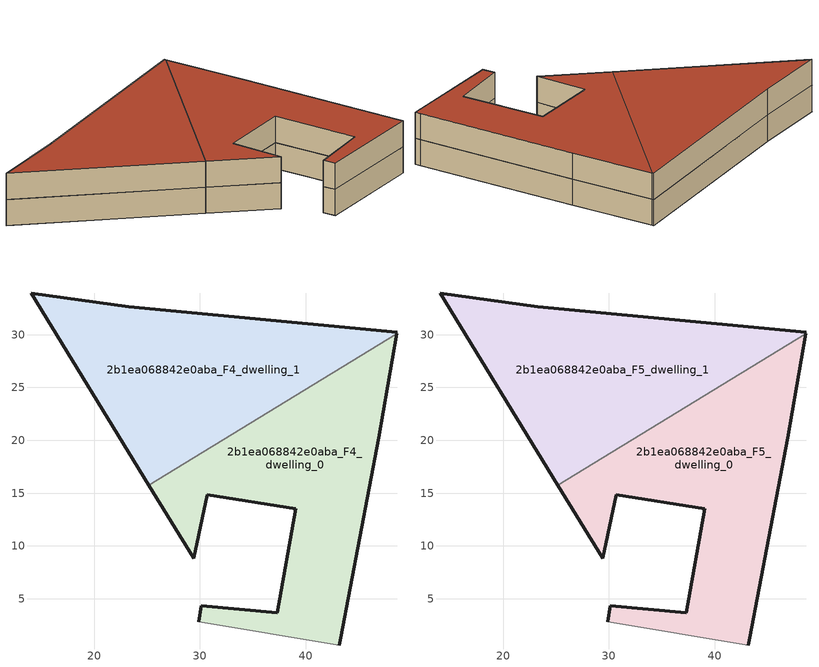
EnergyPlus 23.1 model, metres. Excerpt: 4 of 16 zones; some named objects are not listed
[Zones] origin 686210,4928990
2b1ea068842e0aba_F4_dwelling_0
 floor to 2b1ea068842e0aba_F3_dwelling_0 (EU_floor_Construction): 43.31,1.32 46.91,20.24 48.64,30.07 25.18,15.73 29.39,8.83 30.69,14.86 39.06,13.53 37.33,3.69 30.12,4.32 29.91,2.85 43.17,0.63 z12
 wall outside (EU_wall_Construction): 29.91,2.85 30.12,4.32 37.33,3.69 39.06,13.53 30.69,14.86 29.39,8.83 25.18,15.73 / 48.64,30.07 46.91,20.24 43.31,1.32 43.17,0.63 z12:15
 wall adiabatic (EU_wall_Construction): 43.17,0.63 29.91,2.85 z12:15
 wall to 2b1ea068842e0aba_F4_dwelling_1 (EU_wall_Construction): 25.17,15.73 48.64,30.07 z12:15
2b1ea068842e0aba_F4_dwelling_1
 floor to 2b1ea068842e0aba_F3_dwelling_1 (EU_floor_Construction): 48.64,30.07 48.66,30.2 23.28,32.63 14.05,33.94 25.18,15.73 z12
 wall outside (EU_wall_Construction): 25.18,15.73 14.05,33.94 23.28,32.63 48.66,30.2 z12:15
 wall adiabatic (EU_wall_Construction): 48.66,30.2 48.64,30.07 z12:15
2b1ea068842e0aba_F5_dwelling_0
 floor to 2b1ea068842e0aba_F4_dwelling_0 (EU_floor_Construction): 43.31,1.32 46.91,20.24 48.64,30.07 25.17,15.73 29.39,8.83 30.69,14.86 39.06,13.53 37.33,3.69 30.12,4.32 29.91,2.85 43.17,0.63 z15
 wall outside (EU_wall_Construction): 29.91,2.85 30.12,4.32 37.33,3.69 39.06,13.53 30.69,14.86 29.39,8.83 25.18,15.73 / 48.64,30.07 46.91,20.24 43.31,1.32 43.17,0.63 z15:18
 wall adiabatic (EU_wall_Construction): 43.17,0.63 29.91,2.85 z15:18
 wall to 2b1ea068842e0aba_F5_dwelling_1 (EU_wall_Construction): 25.17,15.73 48.64,30.07 z15:18
 roof outside (EU_roof_Construction): 48.64,30.07 46.91,20.24 43.31,1.32 43.17,0.63 29.91,2.85 30.12,4.32 37.33,3.69 39.06,13.53 30.69,14.86 29.39,8.83 25.18,15.73 z18
2b1ea068842e0aba_F5_dwelling_1
 floor to 2b1ea068842e0aba_F4_dwelling_1 (EU_floor_Construction): 48.64,30.07 48.66,30.2 23.28,32.63 14.05,33.94 25.17,15.73 z15
 wall outside (EU_wall_Construction): 25.18,15.73 14.05,33.94 23.28,32.63 48.66,30.2 z15:18
 wall adiabatic (EU_wall_Construction): 48.66,30.2 48.64,30.07 z15:18
 roof outside (EU_roof_Construction): 48.66,30.2 48.64,30.07 25.18,15.73 14.05,33.94 23.28,32.63 z18
[Building]
EU S2 Campaign: North Axis=0; Terrain=City; Solar Distribution=FullExterior
[Site:Location]
Bologna: Latitude=44.5; Longitude=11.25; Time Zone=1; Elevation=37
[SizingPeriod:WeatherFileDays]
AnnualSizingPeriod: Begin Month=1; Begin Day of Month=1; End Month=12; End Day of Month=31; Day of Week for Start Day=Monday; Use Weather File Daylight Saving Period=No; Use Weather File Rain and Snow Indicators=No
[MATERIAL]
EU_InternalMass_Material: Roughness=MediumRough; Thickness=0.1; Conductivity=1; Density=1800; Specific Heat=900; Thermal Absorptance=0.9; Solar Absorptance=0.7; Visible Absorptance=0.7
[MATERIAL:NOMASS] Roughness=MediumRough; Thermal Absorptance=0.9; Solar Absorptance=0.7; Visible Absorptance=0.7
Name | Thermal Resistance
EU_wall_NoMass | 0.905828
EU_roof_NoMass | 0.37593
EU_floor_NoMass | 0.67114
[CONSTRUCTION]
EU_wall_Construction: EU_wall_NoMass
EU_roof_Construction: EU_roof_NoMass
EU_floor_Construction: EU_floor_NoMass
EU_InternalMass_Construction: EU_InternalMass_Material
[ZONE] Type=1; Multiplier=1; Ceiling Height=autocalculate; Floor Area=autocalculate; Part of Total Floor Area=Yes
Name | Volume
2b1ea068842e0aba_F4_dwelling_0 | 871.24
2b1ea068842e0aba_F5_dwelling_0 | 871.249
2b1ea068842e0aba_F4_dwelling_1 | 871.228
2b1ea068842e0aba_F5_dwelling_1 | 871.25
[INTERNALMASS] Construction=EU_InternalMass_Construction
Name | Zone or ZoneList | Surface Area
2b1ea068842e0aba_F4_dwelling_0_EU_InternalMass | 2b1ea068842e0aba_F4_dwelling_0 | 432.202
2b1ea068842e0aba_F4_dwelling_1_EU_InternalMass | 2b1ea068842e0aba_F4_dwelling_1 | 432.207
2b1ea068842e0aba_F5_dwelling_0_EU_InternalMass | 2b1ea068842e0aba_F5_dwelling_0 | 432.202
2b1ea068842e0aba_F5_dwelling_1_EU_InternalMass | 2b1ea068842e0aba_F5_dwelling_1 | 432.207
[OTHEREQUIPMENT] Fuel Type=Electricity; Design Level Calculation Method=Watts/Area; Power per Zone Floor Area=1; Fraction Latent=0; Fraction Radiant=0; Fraction Lost=0; Carbon Dioxide Generation Rate=0; EndUse Subcategory=EU_Step8_InternalGains
Name | Zone or ZoneList or Space or SpaceList | Schedule
EU_Step8_InternalGain_2b1ea068842e0aba_F4_dwelling_0_f000 | 2b1ea068842e0aba_F4_dwelling_0 | EU_Step8_GainSchedule_2b1ea068842e0aba_F4_dwelling_0_f000
EU_Step8_InternalGain_2b1ea068842e0aba_F4_dwelling_1_f000 | 2b1ea068842e0aba_F4_dwelling_1 | EU_Step8_GainSchedule_2b1ea068842e0aba_F4_dwelling_1_f000
EU_Step8_InternalGain_2b1ea068842e0aba_F5_dwelling_0_f000 | 2b1ea068842e0aba_F5_dwelling_0 | EU_Step8_GainSchedule_2b1ea068842e0aba_F5_dwelling_0_f000
EU_Step8_InternalGain_2b1ea068842e0aba_F5_dwelling_1_f000 | 2b1ea068842e0aba_F5_dwelling_1 | EU_Step8_GainSchedule_2b1ea068842e0aba_F5_dwelling_1_f000
[ZONEVENTILATION:DESIGNFLOWRATE] Schedule=EU_AlwaysOn; Design Flow Rate Calculation Method=AirChanges/Hour; Air Changes per Hour=0.73129; Ventilation Type=Natural; Fan Pressure Rise=0; Fan Total Efficiency=1; Constant Term Coefficient=1; Temperature Term Coefficient=0; Velocity Term Coefficient=0; Velocity Squared Term Coefficient=0; Minimum Indoor Temperature=-100; Maximum Indoor Temperature=100; Delta Temperature=-100; Minimum Outdoor Temperature=-100; Maximum Outdoor Temperature=100; Maximum Wind Speed=40
Name | Zone or ZoneList or Space or SpaceList
EU_ConstantAir_2b1ea068842e0aba_F4_dwelling_0 | 2b1ea068842e0aba_F4_dwelling_0
EU_ConstantAir_2b1ea068842e0aba_F4_dwelling_1 | 2b1ea068842e0aba_F4_dwelling_1
EU_ConstantAir_2b1ea068842e0aba_F5_dwelling_0 | 2b1ea068842e0aba_F5_dwelling_0
EU_ConstantAir_2b1ea068842e0aba_F5_dwelling_1 | 2b1ea068842e0aba_F5_dwelling_1
[HVACTEMPLATE:ZONE:IDEALLOADSAIRSYSTEM] System Availability Schedule=EU_AlwaysOn; Maximum Heating Supply Air Temperature=50; Minimum Cooling Supply Air Temperature=13; Maximum Heating Supply Air Humidity Ratio=0.0156; Minimum Cooling Supply Air Humidity Ratio=0.0077; Heating Limit=NoLimit; Cooling Limit=NoLimit; Heating Availability Schedule=EU_AlwaysOn; Cooling Availability Schedule=EU_CoolingOff; Dehumidification Control Type=ConstantSensibleHeatRatio; Cooling Sensible Heat Ratio=0.7; Dehumidification Setpoint=60; Humidification Control Type=None; Humidification Setpoint=30; Outdoor Air Method=None; Outdoor Air Flow Rate per Person=0.00944; Outdoor Air Flow Rate per Zone Floor Area=0; Outdoor Air Flow Rate per Zone=0; Demand Controlled Ventilation Type=None; Outdoor Air Economizer Type=NoEconomizer; Heat Recovery Type=None; Sensible Heat Recovery Effectiveness=0.7; Latent Heat Recovery Effectiveness=0.65
Name | Template Thermostat
2b1ea068842e0aba_F4_dwelling_0 | EU_HeatOnly_2b1ea068842e0aba_F4_dwelling_0
2b1ea068842e0aba_F4_dwelling_1 | EU_HeatOnly_2b1ea068842e0aba_F4_dwelling_1
2b1ea068842e0aba_F5_dwelling_0 | EU_HeatOnly_2b1ea068842e0aba_F5_dwelling_0
2b1ea068842e0aba_F5_dwelling_1 | EU_HeatOnly_2b1ea068842e0aba_F5_dwelling_1
[SIZING:ZONE] Zone Cooling Design Supply Air Temperature Input Method=SupplyAirTemperature; Zone Cooling Design Supply Air Temperature=13; Zone Heating Design Supply Air Temperature Input Method=SupplyAirTemperature; Zone Heating Design Supply Air Temperature=50; Zone Cooling Design Supply Air Humidity Ratio=0.008; Zone Heating Design Supply Air Humidity Ratio=0.008; Cooling Design Air Flow Method=DesignDay; Cooling Design Air Flow Rate=0; Cooling Minimum Air Flow per Zone Floor Area=0.000762; Cooling Minimum Air Flow=0; Cooling Minimum Air Flow Fraction=0.2; Heating Design Air Flow Method=DesignDay; Heating Design Air Flow Rate=0; Heating Maximum Air Flow per Zone Floor Area=0.002032; Heating Maximum Air Flow=0.141576; Heating Maximum Air Flow Fraction=0.3; Account for Dedicated Outdoor Air System=No; Dedicated Outdoor Air System Control Strategy=NeutralSupplyAir; Dedicated Outdoor Air Low Setpoint Temperature for Design=autosize; Dedicated Outdoor Air High Setpoint Temperature for Design=autosize; Zone Load Sizing Method=Sensible Load Only No Latent Load; Zone Latent Cooling Design Supply Air Humidity Ratio Input Method=HumidityRatioDifference; Zone Cooling Design Supply Air Humidity Ratio Difference=0.005; Zone Latent Heating Design Supply Air Humidity Ratio Input Method=HumidityRatioDifference; Zone Humidification Design Supply Air Humidity Ratio Difference=0.005
2b1ea068842e0aba_F4_dwelling_0; 2b1ea068842e0aba_F4_dwelling_1; 2b1ea068842e0aba_F5_dwelling_0; 2b1ea068842e0aba_F5_dwelling_1
[SCHEDULE:CONSTANT]
Name | Hourly Value
EU_AlwaysOn | 1
EU_CoolingOff | 0
[SCHEDULE:FILE] Column Number=1; Rows to Skip at Top=0; Number of Hours of Data=8760; Column Separator=Comma; Interpolate to Timestep=No; Minutes per Item=60; Adjust Schedule for Daylight Savings=Yes
Name | File
EU_Step8_GainSchedule_2b1ea068842e0aba_F4_dwelling_0_f000 | ../../schedules/2b1ea068842e0aba/2b1ea068842e0aba_F4_dwelling_0_f000_gain.csv
EU_Step8_GainSchedule_2b1ea068842e0aba_F4_dwelling_1_f000 | ../../schedules/2b1ea068842e0aba/2b1ea068842e0aba_F4_dwelling_1_f000_gain.csv
EU_Step8_GainSchedule_2b1ea068842e0aba_F5_dwelling_0_f000 | ../../schedules/2b1ea068842e0aba/2b1ea068842e0aba_F5_dwelling_0_f000_gain.csv
EU_Step8_GainSchedule_2b1ea068842e0aba_F5_dwelling_1_f000 | ../../schedules/2b1ea068842e0aba/2b1ea068842e0aba_F5_dwelling_1_f000_gain.csv
